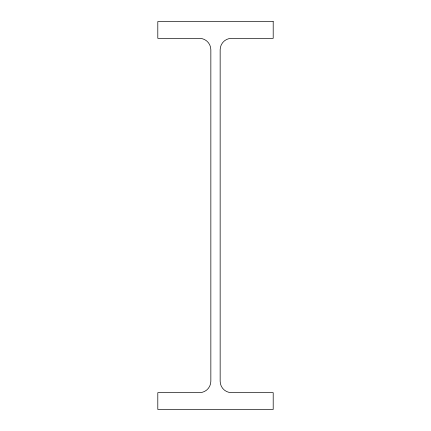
<?xml version="1.0" encoding="UTF-8"?>
<svg xmlns="http://www.w3.org/2000/svg" width="431" height="431" viewBox="0 0 431 431"><rect width="100%" height="100%" fill="white"/><g stroke="black" fill="none" stroke-linecap="round" stroke-linejoin="round"><path stroke-width="0.65" d="M273.2 21.55L157.8 21.55L157.8 38.327L199.402 38.327A11.443 11.443 0 0 1 210.845 49.77L210.845 381.23A11.443 11.443 0 0 1 199.402 392.673L157.8 392.673L157.8 409.45L273.2 409.45L273.2 392.673L231.598 392.673A11.443 11.443 0 0 1 220.155 381.23L220.155 49.77A11.443 11.443 0 0 1 231.598 38.327L273.2 38.327L273.2 21.55"/></g></svg>
